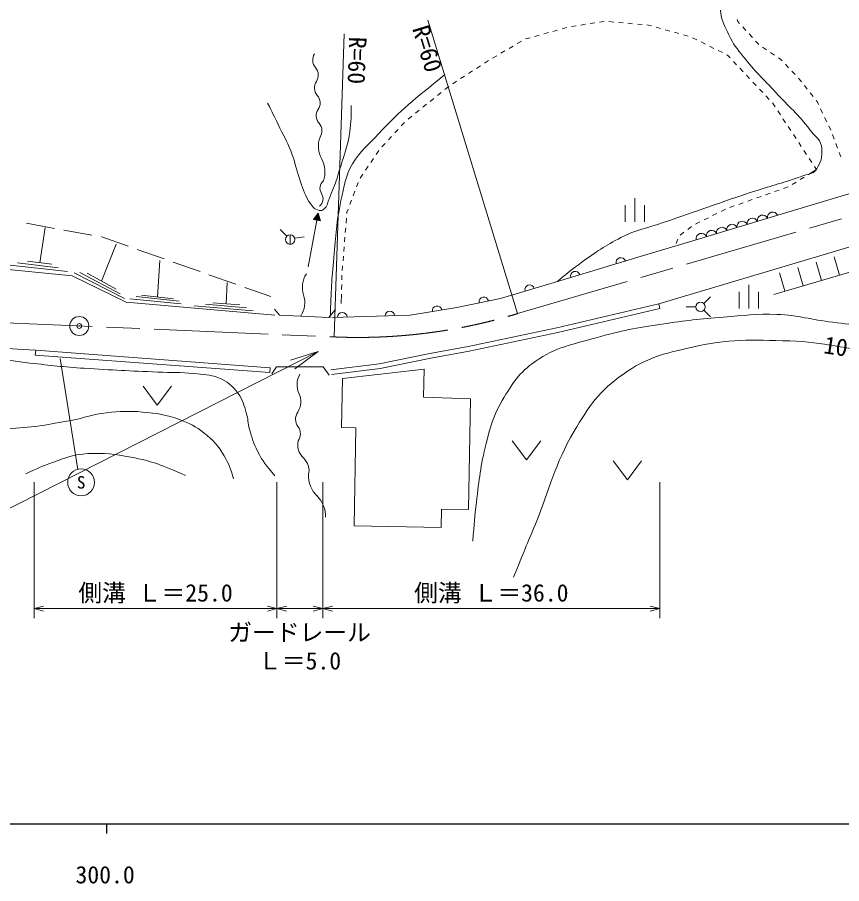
# Model space of a CAD drawing. Units: millimetres, scale not verified. Extents: x 40000 to 680000, y 20000 to 380000.
# Drawn here: x 358612 to 445306, y 198715 to 289858 of the extents above; entities that cross this region are included whole.
import ezdxf
from ezdxf.enums import TextEntityAlignment as Align

# ---------------------------------------------------------------- set-up
doc = ezdxf.new("R2010")
doc.units = ezdxf.units.MM
doc.header["$LTSCALE"] = 1000
doc.header["$PDMODE"] = 32
doc.header["$PDSIZE"] = 500
doc.linetypes.add('CHAIN', pattern=[18.5, 12, -1.5, 3.5, -1.5])
for name, color, linetype, lineweight in [('M-BGD', 7, 'Continuous', 13), ('M-BMK', 2, 'CHAIN', 13), ('M-STR-HTXT', 7, 'Continuous', 13), ('M-TTL', 2, 'Continuous', 140), ('M-TTL-BAND', 7, 'Continuous', 25), ('M-WORK', 1, 'Continuous', 13)]:
    doc.layers.add(name, color=color, linetype=linetype, lineweight=lineweight)
doc.styles.add('ＭＳ ゴシック', font='')
doc.styles.get('ＭＳ ゴシック').set_extended_font_data('MS Gothic')

# ---------------------------------------------------------------- blocks, each defined once
blk = doc.blocks.new('open_arrow')
at = {"color": 0, "linetype": 'Continuous', "lineweight": -2}
blk.add_lwpolyline([(7.5, 1.25), (0, 0), (7.5, -1.25)], dxfattribs=at)

msp = doc.modelspace()

# ---------------------------------------------------------------- linework, layer by layer
at = {"layer": 'M-BGD'}
msp.add_circle((365130, 257385), 1000, dxfattribs=at)
msp.add_point((365130, 257385), dxfattribs=at)
at = {"layer": 'M-BMK'}
for p, q in [((411227, 258689), (524439, 291816)), ((354508, 257841), (391918, 256235))]:
    msp.add_line(p, q, dxfattribs=at)
msp.add_arc((394428, 313681), 57500, 267.49828, 286.98735, dxfattribs=at)
at = {"layer": 'M-STR-HTXT'}
for p, q in [((360379, 240950), (360379, 226647)), ((385912, 240950), (385912, 226647)), ((390742, 240950), (390742, 226647)), ((426182, 240950), (426182, 226647)), ((360379, 227647), (361379, 227897)), ((385912, 227647), (384912, 227897)), ((385912, 227647), (386912, 227897)), ((390742, 227647), (389742, 227897)), ((390742, 227647), (391742, 227897)), ((426182, 227647), (425182, 227897)), ((360379, 227647), (385912, 227647)), ((360379, 227647), (361379, 227397)), ((385912, 227647), (384912, 227397)), ((385912, 227647), (390742, 227647)), ((385912, 227647), (386912, 227397)), ((390742, 227647), (389742, 227397)), ((390742, 227647), (426182, 227647)), ((390742, 227647), (391742, 227397)), ((426182, 227647), (425182, 227397))]:
    msp.add_line(p, q, dxfattribs=at)
at = {"layer": 'M-TTL', "lineweight": 13}
msp.add_line((390242, 254696), (347711, 233093), dxfattribs=at)
at = {"layer": 'M-TTL-BAND'}
for p, q in [((40000, 205000), (579000, 205000)), ((368000, 205000), (368000, 204000))]:
    msp.add_line(p, q, dxfattribs=at)
at = {"layer": 'M-WORK'}
for p, q in [((438581, 269030), (524496, 294973)), ((411227, 258689), (401770, 289563)), ((416879, 288894), (417373, 288971)), ((417867, 289048), (418361, 289125)), ((418855, 289203), (419349, 289280)), ((419843, 289357), (420337, 289434)), ((420835, 289405), (421333, 289362)), ((421831, 289319), (422329, 289276)), ((422827, 289233), (423325, 289189)), ((423823, 289146), (424322, 289103)), ((424820, 289060), (424978, 289047)), ((424978, 289047), (425307, 288955)), ((426068, 259724), (526212, 289504)), ((434394, 289426), (434300, 289631)), ((434577, 289221), (434394, 289426)), ((391918, 256235), (392977, 288114)), ((413983, 288114), (414465, 288246)), ((414947, 288378), (415429, 288510)), ((415912, 288642), (416394, 288774)), ((425788, 288821), (426270, 288687)), ((426752, 288553), (427233, 288419)), ((427715, 288285), (428197, 288150)), ((428678, 288016), (429160, 287882)), ((435245, 288477), (434911, 288849)), ((435912, 287732), (435578, 288105)), ((411187, 287089), (411618, 287342)), ((412054, 287586), (412536, 287718)), ((413018, 287850), (413500, 287982)), ((429628, 287712), (430075, 287489)), ((430522, 287265), (430970, 287042)), ((436580, 286988), (436246, 287360)), ((409463, 286076), (409894, 286329)), ((410325, 286583), (410756, 286836)), ((431417, 286818), (431864, 286594)), ((432311, 286371), (432758, 286147)), ((437406, 286427), (436990, 286704)), ((407756, 285034), (408176, 285305)), ((408600, 285570), (409032, 285823)), ((433206, 285924), (433300, 285876)), ((433300, 285876), (433571, 285589)), ((438238, 285872), (437822, 286149)), ((438894, 285435), (438654, 285595)), ((439040, 285282), (438894, 285435)), ((406916, 284491), (407336, 284763)), ((433914, 285226), (434257, 284862)), ((434600, 284498), (434943, 284135)), ((439731, 284558), (439386, 284920)), ((405236, 283407), (405656, 283678)), ((406076, 283949), (406496, 284220)), ((435286, 283771), (435629, 283407)), ((440421, 283835), (440076, 284197)), ((441070, 283075), (440758, 283466)), ((403587, 282279), (403975, 282593)), ((403975, 282593), (403976, 282593)), ((404396, 282864), (404816, 283136)), ((435972, 283043), (436315, 282680)), ((515345, 283351), (438167, 260711)), ((441695, 282295), (441383, 282685)), ((402810, 281649), (403198, 281964)), ((436658, 282316), (437001, 281952)), ((442320, 281514), (442007, 281904)), ((402032, 281020), (402421, 281335)), ((437345, 281588), (437688, 281225)), ((438025, 280856), (438302, 280440)), ((442716, 281019), (442632, 281123)), ((442873, 280688), (442716, 281019)), ((400478, 279762), (400866, 280077)), ((401255, 280391), (401644, 280706)), ((438579, 280024), (438857, 279608)), ((443301, 279784), (443087, 280236)), ((399701, 279133), (400089, 279448)), ((439134, 279192), (439411, 278776)), ((443729, 278880), (443515, 279332)), ((398313, 277697), (398651, 278065)), ((398990, 278432), (399329, 278800)), ((439689, 278360), (439966, 277944)), ((444157, 277977), (443943, 278428)), ((397635, 276962), (397974, 277329)), ((440241, 277526), (440515, 277108)), ((444522, 277046), (444347, 277515)), ((396957, 276226), (397296, 276594)), ((440789, 276690), (441063, 276272)), ((444870, 276109), (444696, 276578)), ((396364, 275424), (396646, 275836)), ((441337, 275854), (441612, 275436)), ((445219, 275172), (445045, 275640)), ((395799, 274598), (396082, 275011)), ((441886, 275017), (442160, 274599)), ((395235, 273773), (395517, 274186)), ((442648, 273854), (441801, 273323)), ((442434, 274181), (442648, 273854)), ((394670, 272948), (394952, 273360)), ((440530, 272527), (440106, 272262)), ((441377, 273058), (440953, 272792)), ((394283, 272030), (394459, 272498)), ((438725, 271691), (438254, 271524)), ((439668, 272027), (439196, 271859)), ((393930, 271094), (394106, 271562)), ((423554, 268339), (423554, 270839)), ((436841, 271021), (436370, 270853)), ((437783, 271356), (437312, 271188)), ((393577, 270159), (393753, 270627)), ((422554, 268339), (422554, 270089)), ((424554, 268339), (424554, 270089)), ((434015, 270015), (433544, 269847)), ((434957, 270350), (434486, 270182)), ((435899, 270685), (435428, 270518)), ((390249, 269252), (389744, 268583)), ((389916, 268551), (389980, 268895)), ((389941, 268546), (390014, 268940)), ((389966, 268542), (390047, 268984)), ((389990, 268537), (390081, 269029)), ((390015, 268533), (390115, 269074)), ((390039, 268528), (390148, 269118)), ((390064, 268524), (390182, 269163)), ((390089, 268519), (390216, 269208)), ((390113, 268515), (390249, 269252)), ((390138, 268510), (390265, 269198)), ((390162, 268506), (390280, 269145)), ((390187, 268501), (390296, 269091)), ((390211, 268496), (390311, 269037)), ((390236, 268492), (390327, 268984)), ((390482, 268446), (390249, 269252)), ((390261, 268487), (390342, 268930)), ((390285, 268483), (390358, 268876)), ((393264, 269214), (393276, 269360)), ((393276, 269360), (393401, 269691)), ((438581, 269030), (430014, 266464)), ((432181, 269225), (431734, 269001)), ((433076, 269672), (432629, 269448)), ((359575, 268188), (362527, 267652)), ((389204, 263598), (390113, 268515)), ((389744, 268583), (390482, 268446)), ((389769, 268578), (389778, 268627)), ((389794, 268574), (389812, 268672)), ((389818, 268569), (389845, 268717)), ((389843, 268565), (389879, 268761)), ((389867, 268560), (389913, 268806)), ((389892, 268556), (389946, 268851)), ((390068, 268269), (390113, 268515)), ((390310, 268478), (390373, 268822)), ((390334, 268474), (390389, 268769)), ((390359, 268469), (390404, 268715)), ((390384, 268465), (390420, 268661)), ((390408, 268460), (390435, 268608)), ((390433, 268456), (390451, 268554)), ((390457, 268451), (390466, 268500)), ((393184, 268217), (393224, 268716)), ((430393, 268330), (429945, 268107)), ((431287, 268778), (430840, 268554)), ((360964, 264039), (361529, 267732)), ((363511, 267474), (366463, 266938)), ((386948, 266824), (386241, 267531)), ((393104, 267221), (393144, 267719)), ((428723, 267242), (428323, 266942)), ((429523, 267842), (429123, 267542)), ((367447, 266759), (367491, 266751)), ((367491, 266751), (370278, 265769)), ((387307, 265975), (387307, 266975)), ((387789, 266608), (388774, 266777)), ((393024, 266224), (393064, 266722)), ((424470, 264786), (430014, 266464)), ((428086, 266518), (427899, 266054)), ((367481, 262113), (369019, 265999)), ((371221, 265437), (374051, 264440)), ((392944, 265227), (392984, 265725)), ((392864, 264230), (392904, 264729)), ((445090, 262742), (444527, 264661)), ((356271, 263450), (364385, 262657)), ((357526, 263804), (363877, 263133)), ((358633, 264017), (362904, 263491)), ((359673, 264196), (362256, 263883)), ((373353, 260445), (373615, 264267)), ((374994, 264107), (377823, 263110)), ((392783, 263233), (392823, 263732)), ((441252, 261616), (440689, 263535)), ((443171, 262179), (442608, 264098)), ((364385, 262657), (370046, 259902)), ((364596, 262963), (369896, 260268)), ((365200, 262996), (369427, 260782)), ((365949, 262952), (369013, 261274)), ((378766, 262778), (381596, 261780)), ((392739, 262235), (392756, 262734)), ((439333, 261053), (438770, 262972)), ((380588, 259725), (380691, 261953)), ((392705, 261235), (392722, 261735)), ((435544, 259221), (435544, 261721)), ((382539, 261448), (385267, 260486)), ((392653, 259736), (392687, 260735)), ((434544, 259221), (434544, 260971)), ((436544, 259221), (436544, 260971)), ((370046, 259902), (385698, 258514)), ((370440, 260238), (375831, 259707)), ((371127, 260482), (375630, 259983)), ((371672, 260631), (375034, 260259)), ((379168, 259831), (382008, 259619)), ((431524, 260459), (430817, 259751)), ((377211, 259507), (383417, 258970)), ((378408, 259686), (382702, 259306)), ((385658, 259144), (386195, 258529)), ((391361, 258294), (392010, 259055)), ((426182, 259238), (426068, 259724)), ((428963, 259398), (429963, 259398)), ((430817, 259044), (431524, 258337)), ((386195, 258529), (391361, 258294)), ((360504, 254328), (360542, 254827)), ((360504, 254328), (385174, 252482)), ((360542, 254827), (385211, 252981)), ((363131, 253949), (364964, 242305)), ((385174, 252482), (385211, 252981)), ((385361, 252349), (385860, 253102)), ((385860, 253102), (390773, 253094)), ((390773, 253094), (391407, 252200)), ((392820, 251861), (401406, 252828)), ((401406, 252828), (401331, 249884)), ((392720, 246708), (392820, 251861)), ((371834, 251044), (373334, 249044)), ((373334, 249044), (374834, 251044)), ((401331, 249884), (406275, 249733)), ((406275, 249733), (406048, 238071)), ((394224, 246678), (392720, 246708)), ((394024, 236357), (394224, 246678)), ((410653, 245316), (412153, 243316)), ((412153, 243316), (413653, 245316)), ((421268, 243193), (422768, 241193)), ((422768, 241193), (424268, 243193)), ((403216, 238126), (403178, 236180)), ((406048, 238071), (403216, 238126)), ((403178, 236180), (394024, 236357))]:
    msp.add_line(p, q, dxfattribs=at)
for points in [[(424470, 264786), (415406, 262066), (409410, 260291), (404843, 259348), (399937, 258517), (391699, 258280)], [(391591, 252777), (396682, 253401), (402002, 254482), (406027, 255237), (415337, 257200), (426068, 259724)], [(391652, 252280), (396763, 252907), (402097, 253992), (406125, 254747), (415446, 256712), (426182, 259238)]]:
    msp.add_lwpolyline(points, dxfattribs=at)
for centre, radius in [((387307, 266475), 500), ((430463, 259398), 500), ((365322, 240936), 1414)]:
    msp.add_circle(centre, radius, dxfattribs=at)
for centre, radius, start, end in [((390870, 285363), 1200, 146.07909, 221.38015), ((389068, 283776), 1200, 326.07909, 41.38015), ((391061, 282436), 1200, 146.07909, 221.38015), ((389259, 280849), 1200, 326.07909, 41.38015), ((391251, 279509), 1200, 146.07909, 221.38015), ((389450, 277922), 1200, 326.07909, 41.38015), ((393067, 276295), 2791, 159.93724, 208.81228), ((388177, 273605), 2791, 339.93724, 28.81228), ((391473, 271867), 1032, 130.83663, 212.30399), ((389729, 270764), 1032, 310.83663, 32.30399), ((436993, 268489), 562, 23.04962, 190.30255), ((438064, 268810), 562, 23.04962, 190.30255), ((433780, 267527), 562, 23.04962, 190.30255), ((434851, 267848), 562, 23.04962, 190.30255), ((435922, 268168), 562, 23.04962, 190.30255), ((430568, 266564), 562, 23.04962, 190.30255), ((431638, 266885), 562, 23.04962, 190.30255), ((432709, 267206), 562, 23.04962, 190.30255), ((422076, 264068), 500, 16.70431, 196.70431), ((391225, 261453), 2632, 147.45778, 197.80185), ((417287, 262631), 500, 16.70431, 196.70431), ((412495, 261204), 500, 16.49101, 196.49101), ((386212, 259844), 2632, 327.45778, 17.80185), ((407664, 259930), 500, 11.67371, 191.67371), ((397794, 258455), 500, 1.6524, 181.6524), ((402753, 258994), 500, 9.6052, 189.6052), ((392796, 258311), 500, 1.6524, 181.6524), ((390157, 251209), 2132, 148.73462, 204.78598), ((386286, 249421), 2132, 328.73462, 24.78598), ((389133, 247573), 1265, 144.06864, 217.36368), ((387122, 246038), 1265, 324.06864, 37.36368), ((389947, 244880), 1848, 166.99593, 227.29518), ((387440, 242164), 1848, 346.99593, 47.29518), ((392279, 241650), 3040, 178.15181, 224.95206), ((387977, 237355), 3040, 358.15181, 44.95206)]:
    msp.add_arc(centre, radius, start, end, dxfattribs=at)
for points, knots in [([(415406, 262066), (416583, 263064), (416941, 263341), (417972, 264096), (419510, 265220), (420412, 265809), (422098, 266696), (423727, 267552), (424806, 267650), (426544, 268256), (430294, 269563), (432386, 270324), (436157, 271573), (438083, 272210), (439209, 272429), (441105, 273149), (441725, 273385), (442271, 273309), (442648, 273854), (443147, 274573), (443256, 275144), (443225, 276019), (443193, 276945), (442528, 277293), (441967, 278032), (440710, 279687), (439773, 280420), (438374, 281957), (437035, 283427), (436175, 284158), (434958, 285731), (434303, 286577), (433890, 287039), (433438, 288008), (433028, 288887), (432702, 289377), (432582, 290339), (432504, 290971), (432545, 291372), (432803, 291953), (433163, 292761), (433762, 292978), (434570, 293373)], [0, 0, 0, 0, 1, 1, 1, 2, 2, 2, 3, 3, 3, 4, 4, 4, 5, 5, 5, 6, 6, 6, 7, 7, 7, 8, 8, 8, 9, 9, 9, 10, 10, 10, 11, 11, 11, 12, 12, 12, 13, 13, 13, 14, 14, 14, 14]), ([(410797, 230953), (411907, 233673), (412190, 234359), (413090, 236539), (414666, 240360), (415073, 242740), (417166, 246304), (418738, 248982), (419817, 250532), (422346, 252333), (424784, 254070), (426561, 254465), (429479, 255136), (433431, 256044), (435785, 255927), (439839, 255815), (443581, 255711), (445618, 254926), (449349, 254626), (452295, 254390), (453953, 254221), (456907, 254286), (461859, 254395), (464623, 254735), (469560, 255136), (472780, 255397), (474716, 254927), (477797, 255900), (480479, 256747), (481528, 258213), (483974, 259601), (487098, 261373), (488836, 262398), (492070, 263960), (496212, 265960), (498616, 266921), (502939, 268489), (504942, 269215), (506215, 269213), (508148, 270109), (509622, 270793), (510393, 271343), (511601, 272430), (513299, 273959), (514153, 274936), (515564, 276733), (516484, 277906), (516787, 278727), (517772, 279847), (519378, 281672), (520560, 282435), (522527, 283866), (524231, 285106), (524884, 285508), (527064, 286787)], [0, 0, 0, 0, 1, 1, 1, 2, 2, 2, 3, 3, 3, 4, 4, 4, 5, 5, 5, 6, 6, 6, 7, 7, 7, 8, 8, 8, 9, 9, 9, 10, 10, 10, 11, 11, 11, 12, 12, 12, 13, 13, 13, 14, 14, 14, 15, 15, 15, 16, 16, 16, 17, 17, 17, 18, 18, 18, 18]), ([(391512, 258282), (391632, 261297), (391663, 262129), (391894, 264585), (392116, 266937), (392146, 268277), (392649, 270586), (392985, 272125), (393066, 273072), (393857, 274435), (394679, 275855), (395497, 276402), (396612, 277605), (399087, 280279), (400185, 281043), (403556, 283833)], [0, 0, 0, 0, 1, 1, 1, 2, 2, 2, 3, 3, 3, 4, 4, 4, 5, 5, 5, 5]), ([(384933, 280834), (385475, 279749), (385612, 279472), (386040, 278595), (386569, 277508), (386930, 276926), (387373, 275802), (387808, 274700), (387882, 274024), (388279, 272908), (388621, 271945), (388742, 271359), (389285, 270493), (389585, 270015), (389816, 269646), (390370, 269540), (390567, 269502), (390709, 269556), (390862, 269685), (391249, 270011), (391232, 270384), (391432, 270848), (392000, 272161), (392235, 272932), (392654, 274299), (393021, 275495), (393301, 276152), (393510, 277386), (393718, 278615), (393718, 279108), (393719, 280570)], [0, 0, 0, 0, 1, 1, 1, 2, 2, 2, 3, 3, 3, 4, 4, 4, 5, 5, 5, 6, 6, 6, 7, 7, 7, 8, 8, 8, 9, 9, 9, 10, 10, 10, 10]), ([(280143, 244871), (283265, 246149), (284118, 246513), (286618, 247673), (289630, 249071), (291360, 249798), (294197, 251524), (295926, 252576), (296739, 253399), (298408, 254544), (299815, 255509), (300476, 256304), (302056, 256951), (303999, 257745), (305224, 257936), (307321, 258026), (310007, 258142), (311496, 257624), (314171, 257347), (316760, 257078), (318197, 256787), (320794, 256611), (325496, 256292), (328142, 256366), (332853, 256215), (336300, 256104), (338237, 256180), (341678, 255938), (344571, 255734), (346180, 255479), (349058, 255116), (353324, 254578), (355674, 253992), (359944, 253489), (362170, 253227), (363419, 253085), (365656, 252935), (368670, 252734), (370362, 252671), (373380, 252533), (374868, 252465), (375711, 252557), (377190, 252383), (378210, 252263), (378828, 252316), (379780, 251933), (380735, 251549), (381233, 251119), (381837, 250285), (382346, 249584), (382437, 249067), (382693, 248239), (382895, 247585), (382846, 247179), (383031, 246521), (383291, 245594), (383457, 245072), (383881, 244208), (384421, 243107), (384776, 242726), (385681, 241636)], [0, 0, 0, 0, 1, 1, 1, 2, 2, 2, 3, 3, 3, 4, 4, 4, 5, 5, 5, 6, 6, 6, 7, 7, 7, 8, 8, 8, 9, 9, 9, 10, 10, 10, 11, 11, 11, 12, 12, 12, 13, 13, 13, 14, 14, 14, 15, 15, 15, 16, 16, 16, 17, 17, 17, 18, 18, 18, 19, 19, 19, 20, 20, 20, 20]), ([(406520, 234758), (406656, 236705), (406711, 237246), (406897, 238834), (407183, 241267), (407321, 242646), (407916, 245023), (408376, 246856), (408661, 247921), (409615, 249552), (410676, 251367), (411362, 252463), (413087, 253666), (415292, 255204), (416922, 255405), (419503, 256157), (422152, 256928), (423693, 257163), (426419, 257591), (428924, 257984), (430345, 258101), (432873, 258308), (435065, 258488), (436298, 258700), (438496, 258610), (440816, 258514), (442077, 258049), (444384, 257780), (446864, 257490), (448249, 257184), (450746, 257163), (452453, 257149), (453418, 257245), (455099, 257541), (456483, 257784), (457147, 258433), (458546, 258572), (459810, 258698), (460383, 258617), (461792, 258371)], [0, 0, 0, 0, 1, 1, 1, 2, 2, 2, 3, 3, 3, 4, 4, 4, 5, 5, 5, 6, 6, 6, 7, 7, 7, 8, 8, 8, 9, 9, 9, 10, 10, 10, 11, 11, 11, 12, 12, 12, 13, 13, 13, 13]), ([(336566, 257670), (338146, 257578), (338591, 257548), (339881, 257393), (341291, 257223), (342070, 257047), (343470, 256806), (344711, 256592), (345396, 256411), (346640, 256219), (348994, 255855), (350324, 255733), (352692, 255481), (355751, 255155), (356757, 255095), (360542, 254827)], [0, 0, 0, 0, 1, 1, 1, 2, 2, 2, 3, 3, 3, 4, 4, 4, 5, 5, 5, 5]), ([(290157, 246612), (291970, 247670), (292429, 247941), (293881, 248801), (295982, 250046), (297078, 250886), (299240, 252022), (301358, 253135), (302533, 253851), (304826, 254538), (306582, 255064), (307628, 255160), (309455, 255318), (311152, 255464), (312112, 255277), (313814, 255286), (316812, 255302), (318491, 255451), (321488, 255412), (324116, 255378), (325603, 255399), (328206, 255035), (331177, 254619), (332840, 254189), (335644, 253122), (337588, 252383), (338447, 251471), (340349, 250632), (342289, 249775), (343420, 249382), (345457, 248795), (348340, 247964), (349971, 247492), (352939, 247052), (354901, 246762), (356016, 246496), (357996, 246600), (360463, 246728), (361830, 247021), (364261, 247455), (365726, 247717), (366505, 248104), (367985, 248260), (369452, 248415), (370289, 248452), (371759, 248336), (373335, 248211), (374236, 248059), (375725, 247527), (376782, 247150), (377347, 246821), (378241, 246144), (379241, 245386), (379721, 244810), (380355, 243728), (380871, 242846), (381027, 242423), (381361, 241313)], [0, 0, 0, 0, 1, 1, 1, 2, 2, 2, 3, 3, 3, 4, 4, 4, 5, 5, 5, 6, 6, 6, 7, 7, 7, 8, 8, 8, 9, 9, 9, 10, 10, 10, 11, 11, 11, 12, 12, 12, 13, 13, 13, 14, 14, 14, 15, 15, 15, 16, 16, 16, 17, 17, 17, 18, 18, 18, 19, 19, 19, 19]), ([(359505, 241820), (360769, 242446), (361178, 242629), (362298, 243027), (363710, 243530), (364525, 243876), (366022, 243958), (367794, 244055), (368803, 243890), (370551, 243581), (372886, 243168), (373769, 242731), (376312, 241669)], [0, 0, 0, 0, 1, 1, 1, 2, 2, 2, 3, 3, 3, 4, 4, 4, 4])]:
    msp.add_open_spline(points, degree=3, knots=knots, dxfattribs=at)

# ---------------------------------------------------------------- block references
at = {"layer": 'M-TTL', "lineweight": 13, "xscale": 400, "yscale": 400, "rotation": 206.9}
msp.add_blockref('open_arrow', (390242, 254696), dxfattribs=at)

# ---------------------------------------------------------------- texts
at = {"layer": 'M-STR-HTXT', "style": 'ＭＳ ゴシック'}
for s, p in [('側溝 Ｌ＝25.0', (373145, 227847)), ('側溝 Ｌ＝36.0', (408462, 227847))]:
    msp.add_text(s, height=1833, dxfattribs=at).set_placement(p, align=Align.BOTTOM_CENTER)
for s, p in [('ガードレール', (388297, 226066)), ('Ｌ＝5.0', (388297, 223080))]:
    msp.add_text(s, height=1833, dxfattribs=at).set_placement(p, align=Align.TOP_CENTER)
at = {"layer": 'M-TTL-BAND', "style": 'ＭＳ ゴシック'}
msp.add_text('300.0', height=1833, dxfattribs=at).set_placement((367844, 198195), align=Align.BOTTOM_CENTER)
at = {"layer": 'M-WORK', "style": 'ＭＳ ゴシック'}
msp.add_text('R=60', height=1833, rotation=287.03, dxfattribs=at).set_placement((401877, 289216), align=Align.TOP_LEFT)
msp.add_text('R=60', height=1833, rotation=268.098, dxfattribs=at).set_placement((392968, 287862), align=Align.BOTTOM_LEFT)
msp.add_text('10', height=1833, rotation=351.363, dxfattribs=at).set_placement((444699, 255250), align=Align.MIDDLE_CENTER)
msp.add_text('S', height=1320, dxfattribs=at).set_placement((365322, 240936), align=Align.MIDDLE_CENTER)

doc.saveas('drawing.dxf')
